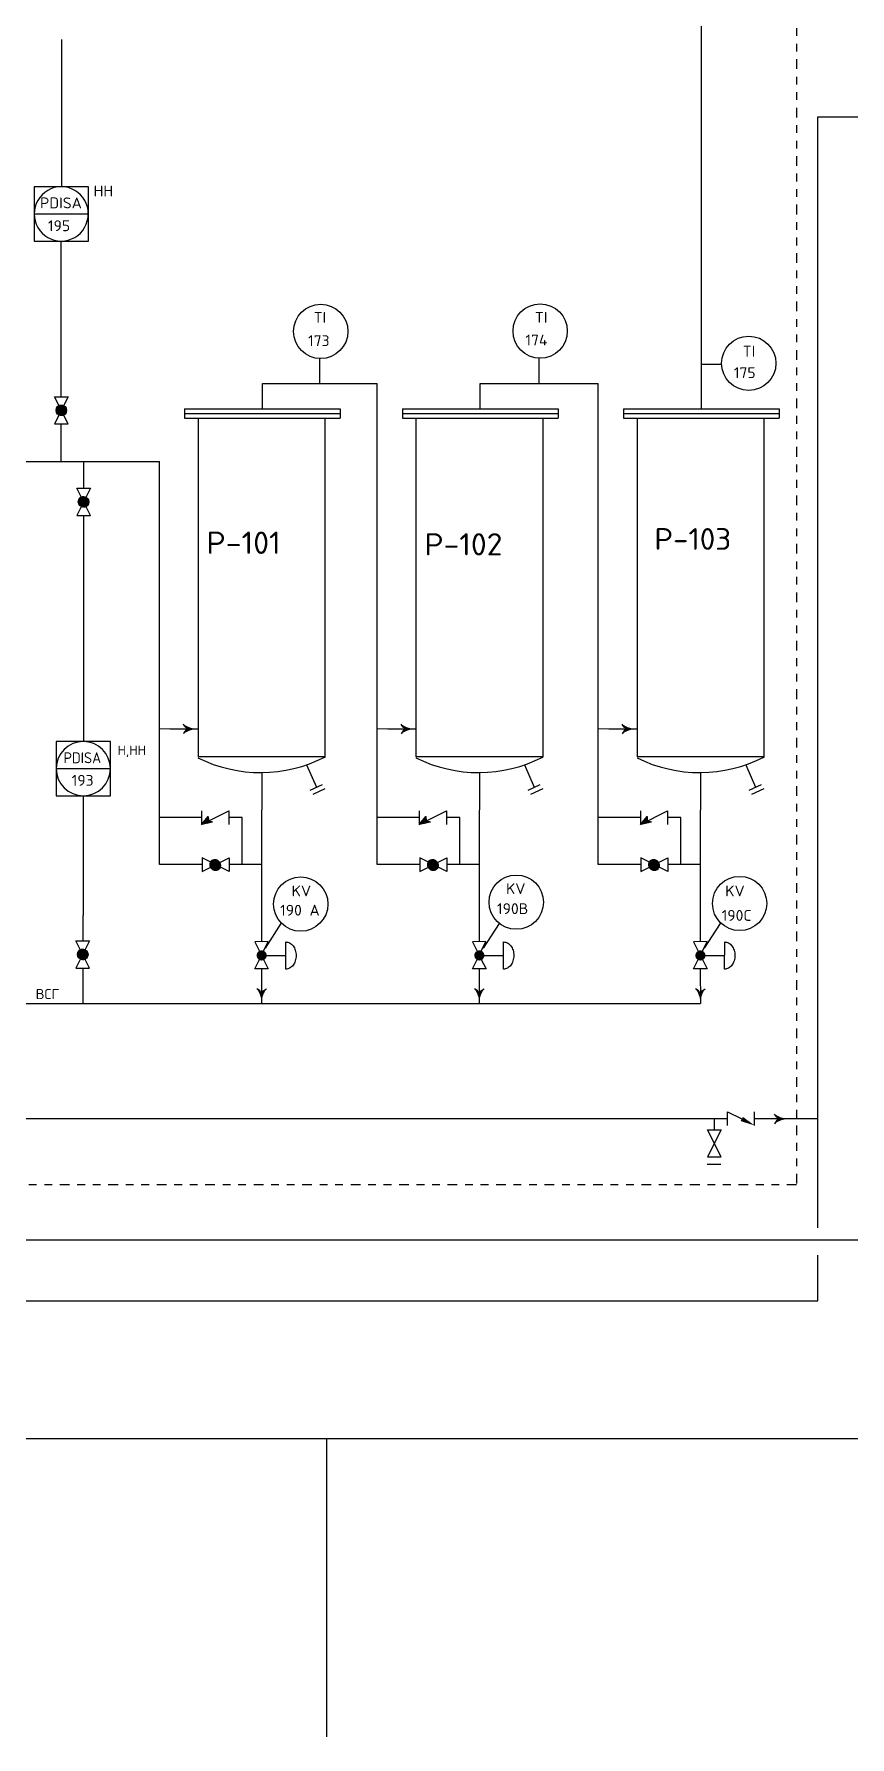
# Model space of a CAD drawing. Extents: x 270 to 589, y 86 to 206.
# Drawn here: x 506.87 to 517.39, y 86.41 to 108.37 of the extents above; entities that cross this region are included whole.
import ezdxf

# ---------------------------------------------------------------- set-up
doc = ezdxf.new("R2010")
doc.units = 0
doc.header["$MEASUREMENT"] = 0
doc.linetypes.add('DASHDOTDOT', pattern=[0.3125, 0.125, -0.0625, 0, -0.0625, 0, -0.0625])
doc.layers.get('0').update_dxf_attribs({"linetype": 'CONTINUOUS'})
for name, color, linetype in [('IN-EQUIPMENT', 7, 'CONTINUOUS'), ('IN-MAJ-PROC', 3, 'CONTINUOUS'), ('IN-MIN-PROC', 7, 'CONTINUOUS')]:
    doc.layers.add(name, color=color, linetype=linetype)
doc.styles.add('S1', font='SIMPLEX.shx')
doc.styles.add('SIMPLEX', font='SIMPLEX')

msp = doc.modelspace()

# ---------------------------------------------------------------- hatches: boundary and pattern name
h = msp.add_hatch()
h.set_pattern_fill('ANSI31', color=2, scale=0.0014, style=0)
h.set_pattern_definition([(45, (-91.90469114, 85.74162318), (-0.00012374368671, 0.00012374368671), [])])
edge = h.paths.add_edge_path()
edge.add_arc((507.225, 103.518), 0.0678, 0, 360)
h = msp.add_hatch()
h.set_pattern_fill('ANSI31', color=2, scale=0.0014, style=0)
h.set_pattern_definition([(45, (-91.61755128, 84.56052959), (-0.00012374368671, 0.00012374368671), [])])
edge = h.paths.add_edge_path()
edge.add_arc((507.512, 102.337), 0.0678, 0, 360)
h = msp.add_hatch()
h.set_pattern_fill('ANSI31', color=2, scale=0.0014, style=0)
h.set_pattern_definition([(45, (-131.49109968, 90.69133031), (-0.00012374368671, 0.00012374368671), [])])
h.paths.add_polyline_path([(509.122, 98.223), (509.176, 98.212), (509.033, 98.178), (509.12, 98.281)])
h = msp.add_hatch()
h.set_pattern_fill('ANSI31', color=2, scale=0.0014, style=0)
h.set_pattern_definition([(45, (-128.68422352, 90.69131313), (-0.00012374368671, 0.00012374368671), [])])
h.paths.add_polyline_path([(511.929, 98.223), (511.983, 98.212), (511.84, 98.178), (511.927, 98.281)])
h = msp.add_hatch()
h.set_pattern_fill('ANSI31', color=2, scale=0.0014, style=0)
h.set_pattern_definition([(45, (-125.83333742, 90.69131313), (-0.00012374368671, 0.00012374368671), [])])
h.paths.add_polyline_path([(514.78, 98.223), (514.834, 98.212), (514.691, 98.178), (514.778, 98.281)])
h = msp.add_hatch()
h.set_pattern_fill('ANSI31', color=2, scale=0.0014, style=0)
h.set_pattern_definition([(45, (-84.62242283, 88.31902676), (-0.00012374368671, 0.00012374368671), [])])
edge = h.paths.add_edge_path()
edge.add_arc((509.209, 97.654), 0.0708, 0, 360)
h = msp.add_hatch()
h.set_pattern_fill('ANSI31', color=2, scale=0.0014, style=0)
h.set_pattern_definition([(45, (-81.81554667, 88.31900958), (-0.00012374368671, 0.00012374368671), [])])
edge = h.paths.add_edge_path()
edge.add_arc((512.016, 97.654), 0.0708, 0, 360)
h = msp.add_hatch()
h.set_pattern_fill('ANSI31', color=2, scale=0.0014, style=0)
h.set_pattern_definition([(45, (-78.96466057, 88.31900958), (-0.00012374368671, 0.00012374368671), [])])
edge = h.paths.add_edge_path()
edge.add_arc((514.867, 97.654), 0.0708, 0, 360)
h = msp.add_hatch()
h.set_pattern_fill('ANSI31', color=2, scale=0.0014, style=0)
h.set_pattern_definition([(45, (-91.62788838, 78.7248825), (-0.00012374368671, 0.00012374368671), [])])
edge = h.paths.add_edge_path()
edge.add_arc((507.502, 96.501), 0.0678, 0, 360)
h = msp.add_hatch()
h.set_pattern_fill('ANSI31', color=2, scale=0.00014, angle=180, style=0)
h.set_pattern_definition([(225, (1158.292249674, 316.241932995), (1.237436867076e-05, -1.237436867076e-05), [])])
edge = h.paths.add_edge_path()
edge.add_arc((509.808, 96.488), 0.0662, 180, 540)
h = msp.add_hatch()
h.set_pattern_fill('ANSI31', color=2, scale=0.00014, angle=180, style=0)
h.set_pattern_definition([(225, (1161.099125836, 316.241915818), (1.237436867076e-05, -1.237436867076e-05), [])])
edge = h.paths.add_edge_path()
edge.add_arc((512.615, 96.488), 0.0662, 180, 540)
h = msp.add_hatch()
h.set_pattern_fill('ANSI31', color=2, scale=0.00014, angle=180, style=0)
h.set_pattern_definition([(225, (1163.95001194, 316.241915818), (1.237436867076e-05, -1.237436867076e-05), [])])
edge = h.paths.add_edge_path()
edge.add_arc((515.465, 96.488), 0.0662, 180, 540)

# ---------------------------------------------------------------- linework, layer by layer
at = {"linetype": 'DASHDOTDOT'}
for p, q in [((516.706, 113.045), (516.706, 93.531)), ((516.706, 93.531), (483.391, 93.531))]:
    msp.add_line(p, q, dxfattribs=at)
at = {"color": 5, "linetype": 'CONTINUOUS'}
for p, q in [((515.478, 103.539), (515.478, 108.487)), ((516.979, 107.303), (520.61, 107.303)), ((516.979, 92.974), (516.979, 107.303)), ((509.817, 103.865), (511.298, 103.865)), ((509.817, 103.539), (509.817, 103.862)), ((511.298, 98.816), (511.298, 103.865)), ((512.627, 103.865), (514.149, 103.865)), ((512.627, 103.539), (512.627, 103.862)), ((514.149, 98.816), (514.149, 103.865)), ((505.226, 102.857), (508.492, 102.857)), ((508.492, 98.816), (508.492, 102.857)), ((508.626, 99.408), (508.492, 99.409)), ((508.988, 99.408), (508.626, 99.408)), ((511.433, 99.408), (511.298, 99.409)), ((511.795, 99.408), (511.433, 99.408)), ((514.284, 99.408), (514.149, 99.409)), ((514.645, 99.408), (514.284, 99.408)), ((509.809, 98.846), (509.806, 97.878)), ((512.616, 98.846), (512.613, 97.878)), ((515.466, 98.846), (515.464, 97.878)), ((508.492, 97.659), (508.492, 98.816)), ((511.298, 97.659), (511.298, 98.816)), ((514.149, 97.659), (514.149, 98.816)), ((509.033, 98.266), (508.492, 98.266)), ((509.556, 98.266), (509.383, 98.266)), ((509.556, 97.659), (509.556, 98.266)), ((509.806, 98.332), (509.806, 97.042)), ((511.84, 98.266), (511.298, 98.266)), ((512.363, 98.266), (512.19, 98.266)), ((512.363, 97.659), (512.363, 98.266)), ((512.613, 98.332), (512.613, 97.042)), ((514.691, 98.266), (514.149, 98.266)), ((515.214, 98.266), (515.041, 98.266)), ((515.214, 97.659), (515.214, 98.266)), ((515.464, 98.332), (515.464, 96.665)), ((509.039, 97.659), (508.492, 97.659)), ((509.806, 97.659), (509.389, 97.659)), ((511.846, 97.659), (511.298, 97.659)), ((512.613, 97.659), (512.196, 97.659)), ((514.697, 97.659), (514.149, 97.659)), ((515.464, 97.659), (515.047, 97.659)), ((509.806, 97.32), (509.806, 96.665)), ((512.613, 97.32), (512.613, 96.665)), ((509.806, 96.315), (509.807, 95.869)), ((512.613, 96.315), (512.614, 95.869)), ((515.464, 96.315), (515.465, 95.869)), ((498.874, 95.866), (515.465, 95.868)), ((495.095, 94.384), (515.813, 94.384)), ((516.163, 94.384), (516.979, 94.384)), ((516.979, 92.032), (516.979, 92.624)), ((446.923, 92.032), (516.979, 92.032))]:
    msp.add_line(p, q, dxfattribs=at)
at = {"linetype": 'CONTINUOUS'}
for p, q in [((506.876, 106.051), (507.576, 106.051)), ((507.158, 98.897), (507.858, 98.897))]:
    msp.add_line(p, q, dxfattribs=at)
at = {"color": 7, "linetype": 'CONTINUOUS'}
for p, q in [((507.22, 105.701), (507.22, 103.693)), ((510.558, 103.865), (510.558, 104.19)), ((513.388, 103.865), (513.388, 104.19)), ((515.74, 104.108), (515.478, 104.108)), ((507.219, 103.343), (507.219, 102.857)), ((507.511, 102.857), (507.511, 102.512)), ((507.512, 102.162), (507.512, 99.247)), ((509.857, 96.582), (510.061, 96.9)), ((512.668, 96.582), (512.873, 96.9)), ((515.519, 96.582), (515.723, 96.9)), ((507.502, 96.326), (507.502, 95.867))]:
    msp.add_line(p, q, dxfattribs=at)
at = {"color": 5}
msp.add_line((509.817, 103.865), (511.298, 103.865), dxfattribs=at)
at = {"color": 6, "linetype": 'CONTINUOUS'}
for p, q in [((508.813, 103.539), (508.813, 103.416)), ((508.813, 103.539), (510.822, 103.539)), ((508.813, 103.478), (510.82, 103.478)), ((510.822, 103.539), (510.822, 103.415)), ((511.622, 103.539), (513.631, 103.539)), ((511.622, 103.539), (511.622, 103.416)), ((511.622, 103.478), (513.629, 103.478)), ((513.631, 103.539), (513.631, 103.415)), ((514.473, 103.539), (514.473, 103.416)), ((514.473, 103.539), (516.482, 103.539)), ((514.473, 103.478), (516.48, 103.478)), ((516.482, 103.539), (516.482, 103.415)), ((508.813, 103.415), (510.822, 103.415)), ((511.622, 103.415), (513.631, 103.415)), ((514.473, 103.415), (516.482, 103.415)), ((510.388, 98.947), (510.513, 98.658)), ((513.198, 98.947), (513.323, 98.658)), ((516.049, 98.947), (516.174, 98.658)), ((510.435, 98.619), (510.591, 98.693)), ((510.47, 98.567), (510.626, 98.641)), ((513.245, 98.619), (513.401, 98.693)), ((513.279, 98.567), (513.436, 98.641)), ((516.096, 98.619), (516.252, 98.693)), ((516.13, 98.567), (516.286, 98.641)), ((271.084, 90.258), (567.702, 90.258, 0.558))]:
    msp.add_line(p, q, dxfattribs=at)
at = {"color": 6}
for p, q in [((508.988, 103.415), (508.988, 99.051)), ((510.629, 99.051), (510.629, 103.415)), ((511.797, 103.415), (511.797, 99.051)), ((513.439, 99.051), (513.439, 103.415)), ((514.648, 103.415), (514.648, 99.051)), ((516.289, 99.051), (516.289, 103.415)), ((510.63, 99.051), (508.988, 99.051)), ((513.439, 99.051), (511.797, 99.051)), ((516.29, 99.051), (514.648, 99.051))]:
    msp.add_line(p, q, dxfattribs=at)
at = {"color": 2}
for p, q in [((509.033, 98.353), (509.033, 98.178)), ((509.033, 98.178), (509.383, 98.353)), ((509.033, 98.178), (509.12, 98.281)), ((509.176, 98.212), (509.033, 98.178)), ((509.12, 98.281), (509.122, 98.223)), ((509.122, 98.223), (509.176, 98.212)), ((509.383, 98.353), (509.383, 98.178)), ((511.84, 98.178), (512.19, 98.353)), ((511.84, 98.353), (511.84, 98.178)), ((511.84, 98.178), (511.927, 98.281)), ((511.983, 98.212), (511.84, 98.178)), ((511.927, 98.281), (511.929, 98.223)), ((511.929, 98.223), (511.983, 98.212)), ((512.19, 98.353), (512.19, 98.178)), ((514.691, 98.353), (514.691, 98.178)), ((514.691, 98.178), (515.041, 98.353)), ((514.691, 98.178), (514.778, 98.281)), ((514.834, 98.212), (514.691, 98.178)), ((514.778, 98.281), (514.78, 98.223)), ((514.78, 98.223), (514.834, 98.212)), ((515.041, 98.353), (515.041, 98.178)), ((509.893, 96.666), (509.718, 96.665)), ((509.718, 96.665), (509.784, 96.534)), ((509.828, 96.535), (509.893, 96.666)), ((510.121, 96.312), (510.121, 96.662)), ((512.7, 96.666), (512.525, 96.665)), ((512.525, 96.665), (512.591, 96.534)), ((512.635, 96.535), (512.7, 96.666)), ((512.928, 96.312), (512.928, 96.662)), ((515.551, 96.666), (515.376, 96.665)), ((515.376, 96.665), (515.442, 96.534)), ((515.486, 96.535), (515.551, 96.666)), ((515.778, 96.312), (515.779, 96.662)), ((509.719, 96.315), (509.784, 96.445)), ((509.829, 96.445), (509.894, 96.316)), ((509.871, 96.486), (510.12, 96.487)), ((512.526, 96.315), (512.59, 96.445)), ((512.636, 96.445), (512.701, 96.316)), ((512.678, 96.486), (512.927, 96.487)), ((515.376, 96.315), (515.441, 96.445)), ((515.487, 96.445), (515.551, 96.316)), ((515.529, 96.486), (515.778, 96.487)), ((509.894, 96.316), (509.719, 96.315)), ((512.701, 96.316), (512.526, 96.315)), ((515.551, 96.316), (515.376, 96.315)), ((516.163, 94.296), (516.163, 94.471)), ((515.646, 94.239), (515.646, 94.387))]:
    msp.add_line(p, q, dxfattribs=at)
for points in [[(507.576, 105.997), (507.576, 106.401), (506.876, 106.401), (506.876, 105.997)], [(506.876, 105.997), (506.876, 105.701), (507.576, 105.701), (507.576, 105.997)], [(507.858, 98.922), (507.858, 99.247), (507.158, 99.247), (507.158, 98.897)], [(507.158, 98.897), (507.158, 98.843)], [(507.158, 98.843), (507.158, 98.547), (507.858, 98.547), (507.858, 98.843)], [(507.858, 98.843), (507.858, 98.922)]]:
    msp.add_lwpolyline(points)
for points in [[(507.312, 103.343), (507.137, 103.693), (507.312, 103.693), (507.137, 103.343)], [(507.6, 102.162), (507.425, 102.512), (507.6, 102.512), (507.425, 102.162)], [(509.039, 97.571), (509.389, 97.746), (509.389, 97.571), (509.039, 97.746)], [(511.846, 97.571), (512.196, 97.746), (512.196, 97.571), (511.846, 97.746)], [(514.697, 97.571), (515.047, 97.746), (515.047, 97.571), (514.697, 97.746)], [(507.589, 96.326), (507.414, 96.676), (507.589, 96.676), (507.414, 96.326)], [(515.733, 93.889), (515.558, 94.239), (515.733, 94.239), (515.558, 93.889)]]:
    msp.add_lwpolyline(points, close=True, dxfattribs=at)
at = {"color": 5, "linetype": 'CONTINUOUS'}
for points in [[(508.863, 99.408, -0.206864), (508.8, 99.471, -0.206864)], [(508.863, 99.408, 0.206864), (508.8, 99.346, 0.206864)], [(511.67, 99.408, -0.206864), (511.607, 99.471, -0.206864)], [(511.67, 99.408, 0.206864), (511.607, 99.346, 0.206864)], [(514.52, 99.408, -0.206864), (514.458, 99.471, -0.206864)], [(514.52, 99.408, 0.206864), (514.458, 99.346, 0.206864)], [(509.807, 95.994, 0.206864), (509.745, 96.057)], [(509.807, 95.994, -0.206864), (509.87, 96.057)], [(512.614, 95.994, 0.206864), (512.552, 96.057)], [(512.614, 95.994, -0.206864), (512.677, 96.057)], [(515.465, 95.994, 0.206864), (515.403, 96.057)], [(515.465, 95.994, -0.206864), (515.528, 96.057)], [(516.484, 94.38, -0.206864), (516.422, 94.443)], [(516.484, 94.38, 0.206864), (516.422, 94.318)]]:
    msp.add_lwpolyline(points, format="xyb", dxfattribs=at)
at = {"color": 2}
for points in [[(510.121, 96.662, -0.126822), (510.169, 96.65, -0.10607), (510.214, 96.611, -0.085783), (510.242, 96.556, -0.075445), (510.252, 96.487, -0.075445), (510.242, 96.418, -0.085783), (510.214, 96.363, -0.10607), (510.169, 96.324, -0.126822), (510.121, 96.312, -0.126822)], [(512.928, 96.662, -0.126822), (512.976, 96.65, -0.10607), (513.021, 96.611, -0.085783), (513.049, 96.556, -0.075445), (513.059, 96.487, -0.075445), (513.048, 96.418, -0.085783), (513.02, 96.363, -0.10607), (512.976, 96.324, -0.126822), (512.928, 96.312, -0.126822)], [(515.779, 96.662, -0.126822), (515.827, 96.65, -0.10607), (515.872, 96.611, -0.085783), (515.899, 96.556, -0.075445), (515.91, 96.487, -0.075445), (515.899, 96.418, -0.085783), (515.871, 96.363, -0.10607), (515.827, 96.324, -0.126822), (515.778, 96.312, -0.126822)]]:
    msp.add_lwpolyline(points, format="xyb", dxfattribs=at)
msp.add_lwpolyline([(515.813, 94.296), (515.813, 94.471), (515.999, 94.379)], dxfattribs=at)
for centre in [(510.57, 104.535), (513.399, 104.539), (516.089, 104.124), (513.09, 97.175), (515.971, 97.158), (510.312, 97.15)]:
    msp.add_circle(centre, 0.35)
at = {"color": 7, "linetype": 'CONTINUOUS'}
for centre in [(507.225, 103.518), (507.512, 102.337)]:
    msp.add_circle(centre, 0.0678, dxfattribs=at)
at = {"color": 2}
msp.add_circle((507.502, 96.501), 0.0678, dxfattribs=at)
for centre, radius, start, end in [((507.224, 106.053), 0.348, 359.6296, 180.3704), ((507.224, 106.049), 0.348, 179.787, 0.213), ((507.508, 98.897), 0.35, 0, 180), ((510.45, 99.346), 0.346, 300, 301.3817), ((513.259, 99.346), 0.346, 300, 301.3817), ((516.11, 99.346), 0.346, 300, 301.3817), ((507.508, 98.897), 0.35, 180, 0), ((507.508, 98.897), 0.35, 359.1283, 0)]:
    msp.add_arc(centre, radius, start, end)
at = {"color": 6}
for centre in [(509.795, 100.651), (512.605, 100.651), (515.456, 100.651)]:
    msp.add_arc(centre, 1.805, 243.4058, 297.2857, dxfattribs=at)
at = {"color": 5, "linetype": 'CONTINUOUS'}
for points in [[(508.834, 99.45), (508.808, 99.455), (508.8, 99.471)], [(508.834, 99.367), (508.808, 99.362), (508.8, 99.346)], [(508.87, 99.433), (508.819, 99.44), (508.834, 99.45), (508.808, 99.455)], [(508.87, 99.384), (508.819, 99.377), (508.834, 99.367), (508.808, 99.362)], [(508.908, 99.42), (508.832, 99.427), (508.87, 99.433), (508.819, 99.44)], [(508.908, 99.397), (508.832, 99.39), (508.87, 99.384), (508.819, 99.377)], [(508.948, 99.412), (508.846, 99.416), (508.908, 99.42), (508.832, 99.427)], [(508.948, 99.405), (508.846, 99.4), (508.908, 99.397), (508.832, 99.39)], [(508.988, 99.408), (508.863, 99.408), (508.948, 99.412), (508.846, 99.416)], [(508.988, 99.408), (508.863, 99.408), (508.948, 99.405), (508.846, 99.4)], [(511.641, 99.45), (511.615, 99.455), (511.607, 99.471)], [(511.641, 99.367), (511.615, 99.362), (511.607, 99.346)], [(511.677, 99.432), (511.626, 99.44), (511.641, 99.45), (511.615, 99.455)], [(511.677, 99.384), (511.626, 99.377), (511.641, 99.367), (511.615, 99.362)], [(511.715, 99.42), (511.638, 99.427), (511.677, 99.432), (511.626, 99.44)], [(511.715, 99.397), (511.638, 99.39), (511.677, 99.384), (511.626, 99.377)], [(511.755, 99.412), (511.653, 99.416), (511.715, 99.42), (511.638, 99.427)], [(511.755, 99.405), (511.653, 99.4), (511.715, 99.397), (511.638, 99.39)], [(511.795, 99.408), (511.67, 99.408), (511.755, 99.412), (511.653, 99.416)], [(511.795, 99.408), (511.67, 99.408), (511.755, 99.405), (511.653, 99.4)], [(514.492, 99.45), (514.466, 99.455), (514.458, 99.471)], [(514.492, 99.367), (514.466, 99.362), (514.458, 99.346)], [(514.528, 99.432), (514.477, 99.44), (514.492, 99.45), (514.466, 99.455)], [(514.528, 99.384), (514.477, 99.377), (514.492, 99.367), (514.466, 99.362)], [(514.566, 99.42), (514.489, 99.427), (514.528, 99.432), (514.477, 99.44)], [(514.566, 99.397), (514.489, 99.39), (514.528, 99.384), (514.477, 99.377)], [(514.605, 99.412), (514.504, 99.416), (514.566, 99.42), (514.489, 99.427)], [(514.605, 99.405), (514.504, 99.4), (514.566, 99.397), (514.489, 99.39)], [(514.645, 99.408), (514.52, 99.408), (514.605, 99.412), (514.504, 99.416)], [(514.645, 99.408), (514.52, 99.408), (514.605, 99.405), (514.504, 99.4)], [(509.766, 96.023), (509.761, 96.049), (509.745, 96.057)], [(509.783, 95.987), (509.776, 96.038), (509.766, 96.023), (509.761, 96.049)], [(509.796, 95.949), (509.789, 96.025), (509.783, 95.987), (509.776, 96.038)], [(509.804, 95.909), (509.799, 96.011), (509.796, 95.949), (509.789, 96.025)], [(509.807, 95.869), (509.807, 95.994), (509.804, 95.909), (509.799, 96.011)], [(509.807, 95.869), (509.807, 95.994), (509.811, 95.909), (509.816, 96.011)], [(509.811, 95.909), (509.816, 96.011), (509.819, 95.949), (509.826, 96.025)], [(509.819, 95.949), (509.826, 96.025), (509.832, 95.987), (509.839, 96.038)], [(509.832, 95.987), (509.839, 96.038), (509.849, 96.023), (509.854, 96.049)], [(509.849, 96.023), (509.854, 96.049), (509.87, 96.057)], [(512.573, 96.023), (512.568, 96.049), (512.552, 96.057)], [(512.59, 95.987), (512.583, 96.038), (512.573, 96.023), (512.568, 96.049)], [(512.603, 95.949), (512.596, 96.025), (512.59, 95.987), (512.583, 96.038)], [(512.611, 95.909), (512.606, 96.011), (512.603, 95.949), (512.596, 96.025)], [(512.614, 95.869), (512.614, 95.994), (512.611, 95.909), (512.606, 96.011)], [(512.614, 95.869), (512.614, 95.994), (512.618, 95.909), (512.622, 96.011)], [(512.618, 95.909), (512.622, 96.011), (512.626, 95.949), (512.633, 96.025)], [(512.626, 95.949), (512.633, 96.025), (512.638, 95.987), (512.646, 96.038)], [(512.638, 95.987), (512.646, 96.038), (512.656, 96.023), (512.661, 96.049)], [(512.656, 96.023), (512.661, 96.049), (512.677, 96.057)], [(515.424, 96.023), (515.419, 96.049), (515.403, 96.057)], [(515.441, 95.987), (515.434, 96.038), (515.424, 96.023), (515.419, 96.049)], [(515.454, 95.949), (515.447, 96.025), (515.441, 95.987), (515.434, 96.038)], [(515.462, 95.909), (515.457, 96.011), (515.454, 95.949), (515.447, 96.025)], [(515.465, 95.869), (515.465, 95.994), (515.462, 95.909), (515.457, 96.011)], [(515.465, 95.869), (515.465, 95.994), (515.469, 95.909), (515.473, 96.011)], [(515.469, 95.909), (515.473, 96.011), (515.477, 95.949), (515.484, 96.025)], [(515.477, 95.949), (515.484, 96.025), (515.489, 95.987), (515.497, 96.038)], [(515.489, 95.987), (515.497, 96.038), (515.506, 96.023), (515.511, 96.049)], [(515.506, 96.023), (515.511, 96.049), (515.528, 96.057)], [(516.456, 94.422), (516.43, 94.427), (516.422, 94.443)], [(516.456, 94.339), (516.43, 94.334), (516.422, 94.318)], [(516.492, 94.404), (516.44, 94.412), (516.456, 94.422), (516.43, 94.427)], [(516.492, 94.356), (516.44, 94.349), (516.456, 94.339), (516.43, 94.334)], [(516.53, 94.392), (516.453, 94.399), (516.492, 94.404), (516.44, 94.412)], [(516.53, 94.369), (516.453, 94.362), (516.492, 94.356), (516.44, 94.349)], [(516.569, 94.384), (516.468, 94.388), (516.53, 94.392), (516.453, 94.399)], [(516.569, 94.377), (516.468, 94.372), (516.53, 94.369), (516.453, 94.362)]]:
    msp.add_solid(points, dxfattribs=at)
at = {"color": 2}
msp.add_solid([(515.983, 94.352), (516.163, 94.296), (516.013, 94.406)], dxfattribs=at)
at = {"layer": 'IN-EQUIPMENT', "color": 2}
msp.add_line((515.727, 93.791), (515.552, 93.791), dxfattribs=at)
at = {"layer": 'IN-MAJ-PROC', "color": 3}
msp.add_line((533.443, 92.817), (480.535, 92.817), dxfattribs=at)
at = {"layer": 'IN-MIN-PROC', "color": 7, "linetype": 'CONTINUOUS'}
for p, q in [((507.229, 108.299), (507.229, 106.401)), ((507.508, 98.547), (507.508, 97.001)), ((507.508, 96.676), (507.508, 97.001))]:
    msp.add_line(p, q, dxfattribs=at)
at = {"layer": 'IN-MIN-PROC', "color": 4, "linetype": 'CONTINUOUS'}
msp.add_line((510.645, 90.258), (510.645, 86.41), dxfattribs=at)

# ---------------------------------------------------------------- texts
at = {"color": 7, "linetype": 'CONTINUOUS'}
for s, height, style, p in [('HH', 0.14, 'SIMPLEX', (507.641, 106.275)), ('PDISA', 0.14, 'SIMPLEX', (506.95, 106.123)), ('195', 0.14, 'SIMPLEX', (507.052, 105.828)), ('TI', 0.14, 'S1', (510.479, 104.646)), ('TI', 0.14, 'S1', (513.331, 104.647)), ('173', 0.14, 'S1', (510.406, 104.346)), ('174', 0.14, 'S1', (513.209, 104.354)), ('TI', 0.14, 'S1', (516.011, 104.21)), ('175', 0.14, 'S1', (515.896, 103.933)), ('H,HH', 0.12, 'SIMPLEX', (507.949, 99.073)), ('193', 0.14, 'SIMPLEX', (507.358, 98.676)), ('KV', 0.14, 'S1', (510.194, 97.25)), ('KV', 0.14, 'S1', (512.958, 97.279)), ('KV', 0.14, 'S1', (515.785, 97.25)), ('190', 0.14, 'S1', (510.046, 97.001)), ('A', 0.14, 'S1', (510.425, 97.002)), ('190B', 0.14, 'S1', (512.842, 97.021)), ('190C', 0.14, 'S1', (515.739, 96.934))]:
    msp.add_text(s, height=height, dxfattribs=dict(at, style=style)).set_placement(p)
at = {"color": 4, "linetype": 'CONTINUOUS', "style": 'S1'}
for s, height, p in [('P-101', 0.288, (509.097, 101.666)), ('P-102', 0.286, (511.908, 101.647)), ('P-103', 0.28, (514.872, 101.719))]:
    msp.add_text(s, height=height, dxfattribs=at).set_placement(p)
at = {"color": 7, "linetype": 'CONTINUOUS', "style": 'SIMPLEX', "width": 0.9}
msp.add_text('РDISA', height=0.14, dxfattribs=at).set_placement((507.254, 98.967))
at = {"color": 1, "linetype": 'CONTINUOUS', "style": 'SIMPLEX'}
msp.add_text('ВСГ', height=0.13, dxfattribs=at).set_placement((506.894, 95.925))

doc.saveas('drawing.dxf')
